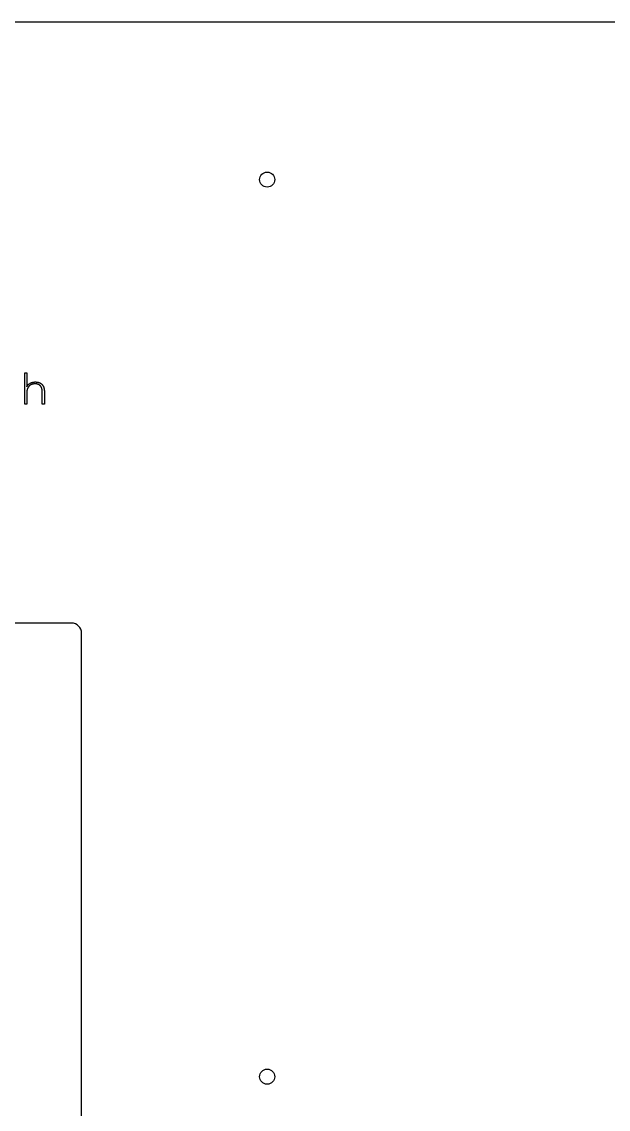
# Model space of a CAD drawing. Header units: millimetres. Extents: x 0 to 943, y 0 to 434.
# Drawn here: x 113.1 to 230, y 217 to 434 of the extents above; entities that cross this region are included whole.
import ezdxf

# ---------------------------------------------------------------- set-up
doc = ezdxf.new("R2010")
doc.units = ezdxf.units.MM
doc.header["$MEASUREMENT"] = 0
doc.layers.add('cut', color=7, linetype='Continuous')
doc.layers.add('engrave filled', color=160, linetype='Continuous')

msp = doc.modelspace()

# ---------------------------------------------------------------- linework, layer by layer
at = {"layer": 'cut'}
msp.add_lwpolyline([(2, 314, -0.414214), (0, 316), (0, 432, -0.414214), (2, 434), (941, 434, -0.414214), (943, 432), (943, 2, -0.414214), (941, 0), (2, 0, -0.414214), (0, 2), (0, 123, -0.414214), (2, 125), (123, 125, 0.414214), (125, 127), (125, 312, 0.414214), (123, 314)], format="xyb", close=True, dxfattribs=at)
for centre in [(162, 402.5), (162, 223.5)]:
    msp.add_circle(centre, 1.5, dxfattribs=at)
at = {"layer": 'engrave filled'}
for p, q in [((113.68, 357.71), (113.68, 363.93)), ((113.68, 363.93), (114.09, 363.93)), ((114.09, 363.93), (114.09, 361.17)), ((117.17, 357.71), (117.17, 360.23)), ((117.59, 360.27), (117.59, 357.71)), ((114.09, 360.04), (114.09, 357.71)), ((114.09, 357.71), (113.68, 357.71)), ((117.59, 357.71), (117.17, 357.71))]:
    msp.add_line(p, q, dxfattribs=at)
for points in [[(114.09, 361.17), (114.32, 361.62), (114.76, 361.87)], [(114.54, 361.28), (114.09, 360.82), (114.09, 360.04)], [(115.75, 361.74), (114.98, 361.74), (114.54, 361.28)], [(114.76, 361.87), (115.21, 362.12), (115.81, 362.12)], [(116.79, 361.36), (116.42, 361.74), (115.75, 361.74)], [(115.81, 362.12), (116.63, 362.12), (117.11, 361.64)], [(117.17, 360.23), (117.17, 360.97), (116.79, 361.36)], [(117.11, 361.64), (117.59, 361.16), (117.59, 360.27)]]:
    msp.add_open_spline(points, degree=2, dxfattribs=at)

doc.saveas('drawing.dxf')
